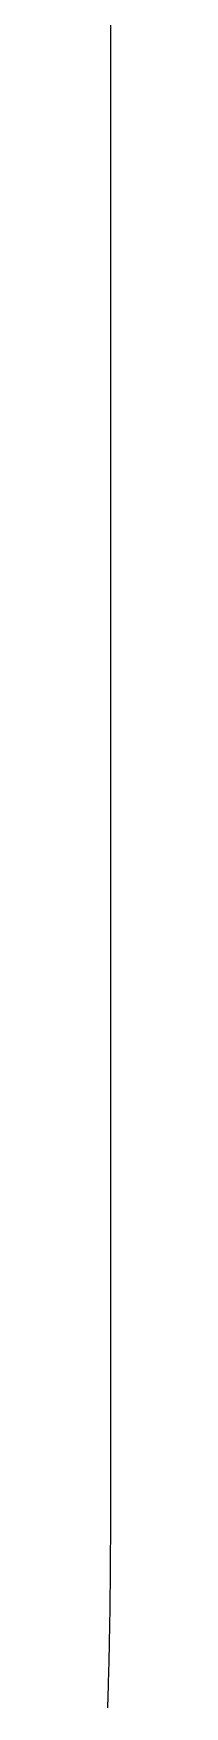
# Model space of a CAD drawing. Extents: x 26 to 235, y 1 to 395.
# Drawn here: x 134.54 to 134.58, y 322.54 to 346 of the extents above; entities that cross this region are included whole.
import ezdxf

# ---------------------------------------------------------------- set-up
doc = ezdxf.new("R2010")
doc.units = 0

msp = doc.modelspace()

# ---------------------------------------------------------------- linework, layer by layer
at = {"layer": 'Layer 1'}
for p, q in [((134.584, 354.538), (134.584, 330.236)), ((134.584, 330.236), (134.584, 330.208)), ((134.584, 330.208), (134.584, 330.18)), ((134.584, 330.18), (134.584, 330.152)), ((134.584, 330.152), (134.584, 330.124)), ((134.584, 330.124), (134.584, 330.096)), ((134.584, 330.096), (134.584, 330.068)), ((134.584, 330.068), (134.584, 330.041)), ((134.584, 330.041), (134.584, 330.013)), ((134.584, 330.013), (134.584, 329.986)), ((134.584, 329.986), (134.584, 329.959)), ((134.584, 329.959), (134.584, 329.931)), ((134.584, 329.931), (134.584, 329.904)), ((134.584, 329.904), (134.584, 329.877)), ((134.584, 329.877), (134.584, 329.85)), ((134.584, 329.85), (134.584, 329.824)), ((134.584, 329.824), (134.584, 329.797)), ((134.584, 329.797), (134.584, 329.77)), ((134.584, 329.77), (134.584, 329.744)), ((134.584, 329.744), (134.584, 329.717)), ((134.584, 329.717), (134.584, 329.691)), ((134.584, 329.691), (134.584, 329.665)), ((134.584, 329.665), (134.584, 329.639)), ((134.584, 329.639), (134.584, 329.613)), ((134.584, 329.613), (134.584, 329.587)), ((134.584, 329.587), (134.584, 329.561)), ((134.584, 329.561), (134.584, 329.536)), ((134.584, 329.536), (134.584, 329.51)), ((134.584, 329.51), (134.584, 329.484)), ((134.584, 329.484), (134.584, 329.459)), ((134.584, 329.459), (134.584, 329.434)), ((134.584, 329.434), (134.584, 329.409)), ((134.584, 329.409), (134.584, 329.384)), ((134.584, 329.384), (134.584, 329.359)), ((134.584, 329.359), (134.584, 329.334)), ((134.584, 329.334), (134.584, 329.309)), ((134.584, 329.309), (134.584, 329.285)), ((134.584, 329.285), (134.584, 329.26)), ((134.584, 329.26), (134.584, 329.236)), ((134.584, 329.236), (134.584, 329.211)), ((134.584, 329.211), (134.584, 329.187)), ((134.584, 329.187), (134.584, 329.163)), ((134.584, 329.163), (134.584, 329.139)), ((134.584, 329.139), (134.584, 329.116)), ((134.584, 329.116), (134.584, 329.092)), ((134.584, 329.092), (134.584, 329.068)), ((134.584, 329.068), (134.584, 329.045)), ((134.584, 329.045), (134.584, 329.022)), ((134.584, 329.022), (134.584, 328.998)), ((134.584, 328.998), (134.584, 328.975)), ((134.584, 328.975), (134.584, 328.952)), ((134.584, 328.952), (134.584, 328.93)), ((134.584, 328.93), (134.584, 328.907)), ((134.584, 328.907), (134.584, 328.884)), ((134.584, 328.884), (134.584, 328.862)), ((134.584, 328.862), (134.584, 328.84)), ((134.584, 328.84), (134.584, 328.818)), ((134.584, 328.818), (134.584, 328.795)), ((134.584, 328.795), (134.584, 328.774)), ((134.584, 328.774), (134.584, 328.752)), ((134.584, 328.752), (134.584, 328.73)), ((134.584, 328.73), (134.584, 328.709)), ((134.584, 328.709), (134.584, 328.687)), ((134.584, 328.687), (134.584, 328.666)), ((134.584, 328.666), (134.584, 328.645)), ((134.584, 328.645), (134.584, 328.624)), ((134.584, 328.624), (134.584, 328.603)), ((134.584, 328.603), (134.584, 328.583)), ((134.584, 328.583), (134.584, 328.562)), ((134.584, 328.562), (134.584, 328.542)), ((134.584, 328.542), (134.584, 328.521)), ((134.584, 328.521), (134.584, 328.501)), ((134.584, 328.501), (134.584, 328.481)), ((134.584, 328.481), (134.584, 328.461)), ((134.584, 328.461), (134.584, 328.441)), ((134.584, 328.441), (134.584, 328.421)), ((134.584, 328.421), (134.584, 328.402)), ((134.584, 328.402), (134.584, 328.382)), ((134.584, 328.382), (134.584, 328.363)), ((134.584, 328.363), (134.584, 328.343)), ((134.584, 328.343), (134.584, 328.324)), ((134.584, 328.324), (134.584, 328.305)), ((134.584, 328.305), (134.584, 328.286)), ((134.584, 328.286), (134.584, 328.267)), ((134.584, 328.267), (134.584, 328.249)), ((134.584, 328.249), (134.584, 328.23)), ((134.584, 328.23), (134.584, 328.211)), ((134.584, 328.211), (134.584, 328.193)), ((134.584, 328.193), (134.584, 328.175)), ((134.584, 328.175), (134.584, 328.157)), ((134.584, 328.157), (134.584, 328.138)), ((134.584, 328.138), (134.584, 328.121)), ((134.584, 328.121), (134.584, 328.103)), ((134.584, 328.103), (134.584, 328.085)), ((134.584, 328.085), (134.584, 328.067)), ((134.584, 328.067), (134.584, 328.05)), ((134.584, 328.05), (134.584, 328.032)), ((134.584, 328.032), (134.584, 328.015)), ((134.584, 328.015), (134.584, 327.998)), ((134.584, 327.998), (134.584, 327.98)), ((134.584, 327.98), (134.584, 327.963)), ((134.584, 327.963), (134.584, 327.946)), ((134.584, 327.946), (134.584, 327.929)), ((134.584, 327.929), (134.584, 327.913)), ((134.584, 327.913), (134.584, 327.896)), ((134.584, 327.896), (134.584, 327.879)), ((134.584, 327.879), (134.584, 327.863)), ((134.584, 327.863), (134.584, 327.846)), ((134.584, 327.846), (134.584, 327.83)), ((134.584, 327.83), (134.584, 327.814)), ((134.584, 327.814), (134.584, 327.797)), ((134.584, 327.797), (134.584, 327.781)), ((134.584, 327.781), (134.584, 327.765)), ((134.584, 327.765), (134.584, 327.749)), ((134.584, 327.749), (134.584, 327.733)), ((134.584, 327.733), (134.584, 327.718)), ((134.584, 327.718), (134.584, 327.702)), ((134.584, 327.702), (134.584, 327.686)), ((134.584, 327.686), (134.584, 327.671)), ((134.584, 327.671), (134.584, 327.655)), ((134.584, 327.655), (134.584, 327.64)), ((134.584, 327.64), (134.584, 327.624)), ((134.584, 327.624), (134.584, 327.609)), ((134.584, 327.609), (134.584, 327.593)), ((134.584, 327.593), (134.584, 327.578)), ((134.584, 327.578), (134.584, 327.563)), ((134.584, 327.563), (134.584, 327.548)), ((134.584, 327.548), (134.584, 327.533)), ((134.584, 327.533), (134.584, 327.518)), ((134.584, 327.518), (134.584, 327.503)), ((134.584, 327.503), (134.584, 327.488)), ((134.584, 327.488), (134.584, 327.473)), ((134.584, 327.473), (134.584, 327.458)), ((134.584, 327.458), (134.584, 327.443)), ((134.584, 327.443), (134.584, 327.428)), ((134.584, 327.428), (134.584, 327.413)), ((134.584, 327.413), (134.584, 327.399)), ((134.584, 327.399), (134.584, 327.384)), ((134.584, 327.384), (134.584, 327.369)), ((134.584, 327.369), (134.584, 327.354)), ((134.584, 327.354), (134.584, 327.34)), ((134.584, 327.34), (134.584, 327.325)), ((134.584, 327.325), (134.584, 327.31)), ((134.584, 327.31), (134.584, 327.296)), ((134.584, 327.296), (134.584, 327.281)), ((134.584, 327.281), (134.584, 327.267)), ((134.584, 327.267), (134.584, 327.252)), ((134.584, 327.252), (134.584, 327.237)), ((134.584, 327.237), (134.584, 327.223)), ((134.584, 327.223), (134.584, 327.208)), ((134.584, 327.208), (134.584, 327.194)), ((134.584, 327.194), (134.584, 327.179)), ((134.584, 327.179), (134.584, 327.165)), ((134.584, 327.165), (134.584, 327.15)), ((134.584, 327.15), (134.584, 327.135)), ((134.584, 327.135), (134.584, 327.121)), ((134.584, 327.121), (134.584, 327.106)), ((134.584, 327.106), (134.584, 327.092)), ((134.584, 327.092), (134.584, 327.077)), ((134.584, 327.077), (134.584, 327.063)), ((134.584, 327.063), (134.584, 327.048)), ((134.584, 327.048), (134.584, 327.033)), ((134.584, 327.033), (134.584, 327.019)), ((134.584, 327.019), (134.584, 327.004)), ((134.584, 327.004), (134.584, 326.99)), ((134.584, 326.99), (134.584, 326.975)), ((134.584, 326.975), (134.584, 326.961)), ((134.584, 326.961), (134.584, 326.946)), ((134.584, 326.946), (134.584, 326.931)), ((134.584, 326.931), (134.584, 326.917)), ((134.584, 326.917), (134.584, 326.902)), ((134.584, 326.902), (134.584, 326.888)), ((134.584, 326.888), (134.584, 326.873)), ((134.584, 326.873), (134.584, 326.859)), ((134.584, 326.859), (134.584, 326.844)), ((134.584, 326.844), (134.584, 326.83)), ((134.584, 326.83), (134.584, 326.815)), ((134.584, 326.815), (134.584, 326.801)), ((134.584, 326.801), (134.584, 326.786)), ((134.584, 326.786), (134.584, 326.772)), ((134.584, 326.772), (134.584, 326.757)), ((134.584, 326.757), (134.584, 326.743)), ((134.584, 326.743), (134.584, 326.728)), ((134.584, 326.728), (134.584, 326.714)), ((134.584, 326.714), (134.584, 326.699)), ((134.584, 326.699), (134.584, 326.685)), ((134.584, 326.685), (134.584, 326.67)), ((134.584, 326.67), (134.584, 326.656)), ((134.584, 326.656), (134.584, 326.641)), ((134.584, 326.641), (134.584, 326.627)), ((134.584, 326.627), (134.584, 326.613)), ((134.584, 326.613), (134.584, 326.598)), ((134.584, 326.598), (134.584, 326.584)), ((134.584, 326.584), (134.584, 326.569)), ((134.584, 326.569), (134.584, 326.555)), ((134.584, 326.555), (134.584, 326.54)), ((134.584, 326.54), (134.584, 326.526)), ((134.584, 326.526), (134.584, 326.512)), ((134.584, 326.512), (134.584, 326.497)), ((134.584, 326.497), (134.584, 326.483)), ((134.584, 326.483), (134.584, 326.468)), ((134.584, 326.468), (134.584, 326.454)), ((134.584, 326.454), (134.584, 326.439)), ((134.584, 326.439), (134.584, 326.424)), ((134.584, 326.424), (134.584, 326.41)), ((134.584, 326.41), (134.584, 326.395)), ((134.584, 326.395), (134.584, 326.38)), ((134.584, 326.38), (134.584, 326.366)), ((134.584, 326.366), (134.584, 326.351)), ((134.584, 326.351), (134.584, 326.336)), ((134.584, 326.336), (134.584, 326.321)), ((134.584, 326.321), (134.584, 326.306)), ((134.584, 326.306), (134.584, 326.291)), ((134.584, 326.291), (134.584, 326.276)), ((134.584, 326.276), (134.584, 326.261)), ((134.584, 326.261), (134.584, 326.246)), ((134.584, 326.246), (134.584, 326.231)), ((134.584, 326.231), (134.584, 326.216)), ((134.584, 326.216), (134.584, 326.201)), ((134.584, 326.201), (134.584, 326.185)), ((134.584, 326.185), (134.584, 326.17)), ((134.584, 326.17), (134.584, 326.154)), ((134.584, 326.154), (134.584, 326.139)), ((134.584, 326.139), (134.584, 326.123)), ((134.584, 326.123), (134.584, 326.107)), ((134.584, 326.107), (134.584, 326.092)), ((134.584, 326.092), (134.584, 326.076)), ((134.584, 326.076), (134.584, 326.06)), ((134.584, 326.06), (134.584, 326.044)), ((134.584, 326.044), (134.584, 326.028)), ((134.584, 326.028), (134.584, 326.012)), ((134.584, 326.012), (134.584, 325.995)), ((134.584, 325.995), (134.584, 325.979)), ((134.584, 325.979), (134.584, 325.962)), ((134.584, 325.962), (134.584, 325.946)), ((134.584, 325.946), (134.584, 325.929)), ((134.584, 325.929), (134.584, 325.913)), ((134.584, 325.913), (134.584, 325.896)), ((134.584, 325.896), (134.584, 325.879)), ((134.584, 325.879), (134.584, 325.862)), ((134.584, 325.862), (134.584, 325.845)), ((134.584, 325.845), (134.584, 325.828)), ((134.584, 325.828), (134.584, 325.811)), ((134.584, 325.811), (134.584, 325.793)), ((134.584, 325.793), (134.584, 325.776)), ((134.584, 325.776), (134.584, 325.759)), ((134.584, 325.759), (134.584, 325.741)), ((134.584, 325.741), (134.584, 325.723)), ((134.584, 325.723), (134.584, 325.706)), ((134.584, 325.706), (134.584, 325.688)), ((134.584, 325.688), (134.584, 325.67)), ((134.584, 325.67), (134.584, 325.652)), ((134.584, 325.652), (134.584, 325.634)), ((134.584, 325.43), (134.583, 325.411)), ((134.584, 325.634), (134.584, 325.616)), ((134.584, 325.616), (134.584, 325.598)), ((134.584, 325.598), (134.584, 325.579)), ((134.584, 325.579), (134.584, 325.561)), ((134.584, 325.561), (134.584, 325.543)), ((134.584, 325.543), (134.584, 325.524)), ((134.584, 325.524), (134.584, 325.505)), ((134.584, 325.505), (134.584, 325.487)), ((134.584, 325.487), (134.584, 325.468)), ((134.584, 325.468), (134.584, 325.449)), ((134.584, 325.449), (134.584, 325.43)), ((134.583, 325.411), (134.583, 325.392)), ((134.583, 325.392), (134.583, 325.373)), ((134.583, 325.373), (134.583, 325.353)), ((134.583, 325.353), (134.583, 325.334)), ((134.583, 325.334), (134.583, 325.315)), ((134.583, 325.315), (134.583, 325.295)), ((134.583, 325.295), (134.583, 325.275)), ((134.583, 325.275), (134.583, 325.256)), ((134.583, 325.256), (134.583, 325.236)), ((134.583, 325.236), (134.583, 325.216)), ((134.583, 325.216), (134.583, 325.196)), ((134.583, 325.196), (134.583, 325.176)), ((134.583, 325.053), (134.582, 325.032)), ((134.582, 325.032), (134.582, 325.012)), ((134.582, 325.012), (134.582, 324.991)), ((134.582, 324.991), (134.582, 324.97)), ((134.582, 324.97), (134.582, 324.948)), ((134.582, 324.948), (134.582, 324.927)), ((134.583, 325.176), (134.583, 325.155)), ((134.583, 325.155), (134.583, 325.135)), ((134.583, 325.135), (134.583, 325.115)), ((134.583, 325.115), (134.583, 325.094)), ((134.583, 325.094), (134.583, 325.074)), ((134.583, 325.074), (134.583, 325.053)), ((134.582, 324.82), (134.581, 324.798)), ((134.581, 324.798), (134.581, 324.776)), ((134.581, 324.776), (134.581, 324.754)), ((134.581, 324.754), (134.581, 324.732)), ((134.581, 324.732), (134.581, 324.709)), ((134.581, 324.709), (134.581, 324.687)), ((134.582, 324.927), (134.582, 324.906)), ((134.582, 324.906), (134.582, 324.884)), ((134.582, 324.884), (134.582, 324.863)), ((134.582, 324.863), (134.582, 324.841)), ((134.582, 324.841), (134.582, 324.82)), ((134.58, 324.505), (134.579, 324.481)), ((134.579, 324.481), (134.579, 324.458)), ((134.581, 324.642), (134.58, 324.619)), ((134.58, 324.619), (134.58, 324.597)), ((134.58, 324.597), (134.58, 324.574)), ((134.58, 324.574), (134.58, 324.551)), ((134.58, 324.551), (134.58, 324.528)), ((134.58, 324.528), (134.58, 324.505)), ((134.581, 324.687), (134.581, 324.665)), ((134.581, 324.665), (134.581, 324.642)), ((134.578, 324.291), (134.577, 324.267)), ((134.577, 324.267), (134.577, 324.243)), ((134.577, 324.243), (134.577, 324.218)), ((134.579, 324.387), (134.578, 324.363)), ((134.578, 324.363), (134.578, 324.339)), ((134.578, 324.339), (134.578, 324.315)), ((134.578, 324.315), (134.578, 324.291)), ((134.579, 324.458), (134.579, 324.434)), ((134.579, 324.434), (134.579, 324.411)), ((134.579, 324.411), (134.579, 324.387)), ((134.575, 324.018), (134.574, 323.993)), ((134.576, 324.094), (134.575, 324.069)), ((134.575, 324.069), (134.575, 324.044)), ((134.575, 324.044), (134.575, 324.018)), ((134.577, 324.194), (134.576, 324.169)), ((134.576, 324.169), (134.576, 324.144)), ((134.576, 324.144), (134.576, 324.119)), ((134.576, 324.119), (134.576, 324.094)), ((134.577, 324.218), (134.577, 324.194)), ((134.572, 323.811), (134.571, 323.784)), ((134.571, 323.784), (134.571, 323.758)), ((134.573, 323.863), (134.572, 323.837)), ((134.572, 323.837), (134.572, 323.811)), ((134.574, 323.941), (134.573, 323.915)), ((134.573, 323.915), (134.573, 323.889)), ((134.573, 323.889), (134.573, 323.863)), ((134.574, 323.993), (134.574, 323.967)), ((134.574, 323.967), (134.574, 323.941)), ((134.568, 323.568), (134.567, 323.541)), ((134.567, 323.541), (134.567, 323.513)), ((134.569, 323.623), (134.568, 323.596)), ((134.568, 323.596), (134.568, 323.568)), ((134.57, 323.677), (134.569, 323.65)), ((134.569, 323.65), (134.569, 323.623)), ((134.571, 323.731), (134.57, 323.704)), ((134.57, 323.704), (134.57, 323.677)), ((134.571, 323.758), (134.571, 323.731)), ((134.563, 323.316), (134.562, 323.287)), ((134.564, 323.344), (134.563, 323.316)), ((134.565, 323.401), (134.564, 323.373)), ((134.564, 323.373), (134.564, 323.344)), ((134.566, 323.457), (134.565, 323.429)), ((134.565, 323.429), (134.565, 323.401)), ((134.567, 323.513), (134.566, 323.485)), ((134.566, 323.485), (134.566, 323.457)), ((134.558, 323.112), (134.557, 323.082)), ((134.557, 323.082), (134.557, 323.052)), ((134.559, 323.141), (134.558, 323.112)), ((134.56, 323.171), (134.559, 323.141)), ((134.561, 323.229), (134.56, 323.2)), ((134.56, 323.2), (134.56, 323.171)), ((134.562, 323.258), (134.561, 323.229)), ((134.562, 323.287), (134.562, 323.258)), ((134.551, 322.84), (134.55, 322.809)), ((134.552, 322.871), (134.551, 322.84)), ((134.553, 322.901), (134.552, 322.871)), ((134.554, 322.962), (134.553, 322.932)), ((134.553, 322.932), (134.553, 322.901)), ((134.555, 322.992), (134.554, 322.962)), ((134.556, 323.022), (134.555, 322.992)), ((134.557, 323.052), (134.556, 323.022)), ((134.544, 322.621), (134.543, 322.589)), ((134.545, 322.652), (134.544, 322.621)), ((134.546, 322.684), (134.545, 322.652)), ((134.547, 322.715), (134.546, 322.684)), ((134.548, 322.747), (134.547, 322.715)), ((134.549, 322.778), (134.548, 322.747)), ((134.55, 322.809), (134.549, 322.778)), ((134.542, 322.557), (134.541, 322.525)), ((134.543, 322.589), (134.542, 322.557))]:
    msp.add_line(p, q, dxfattribs=at)

doc.saveas('drawing.dxf')
